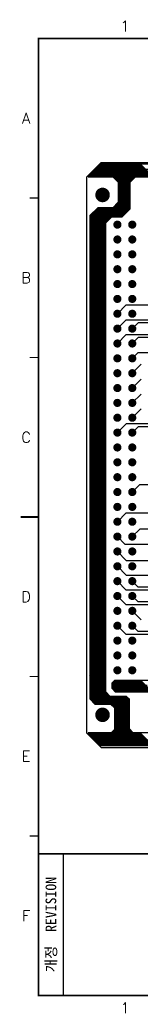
# Model space of a CAD drawing. Extents: x 295 to 953, y 10 to 290.
# Drawn here: x 486.7 to 520.9, y 9.8 to 290.2 of the extents above; entities that cross this region are included whole.
import ezdxf
from ezdxf.enums import TextEntityAlignment as Align

# ---------------------------------------------------------------- set-up
doc = ezdxf.new("R2010")
doc.units = 0
doc.header["$LTSCALE"] = 5
doc.header["$MEASUREMENT"] = 0
doc.linetypes.add('CENTER', pattern=[2, 1.25, -0.25, 0.25, -0.25])
doc.layers.get('0').update_dxf_attribs({"linetype": 'CONTINUOUS', "lineweight": 25})
doc.layers.add('2', color=2, linetype='CENTER', lineweight=13)
for name, color, linetype in [('ART02_PHO', 2, 'CONTINUOUS'), ('SHEET', 3, 'CONTINUOUS'), ('문자', 4, 'CONTINUOUS'), ('테두리', 3, 'CONTINUOUS')]:
    doc.layers.add(name, color=color, linetype=linetype)
doc.styles.add('MARK', font='ARLRDBD.TTF')
doc.styles.get("Standard").update_dxf_attribs({"font": 'simplex.shx'})
doc.styles.add('굴림체', font='')
doc.styles.get('굴림체').set_extended_font_data('GulimChe')

# ---------------------------------------------------------------- blocks, each defined once
blk = doc.blocks.new('B')
at = {"layer": '문자'}
blk.add_hatch(color=256, dxfattribs=at).paths.add_polyline_path([(13.79, 10), (15.31, 6), (16.84, 10)])
at = {"color": 4, "const_width": 0.6}
blk.add_lwpolyline([(48.46, 10.32, 1), (49.06, 10.32, 1)], format="xyb", close=True, dxfattribs=at)
at = {"layer": '문자'}
for p, q in [((10.73, 2), (7.68, 10)), ((7.68, 10), (10.09, 10)), ((11.94, 5.16), (10.09, 10)), ((10.73, 10), (13.15, 10)), ((13.79, 2), (10.73, 10)), ((14.99, 5.16), (13.15, 10)), ((13.79, 10), (16.84, 10)), ((15.31, 6), (13.79, 10)), ((16.84, 10), (15.31, 6)), ((11.94, 5.16), (10.73, 2)), ((14.99, 5.16), (13.79, 2))]:
    blk.add_line(p, q, dxfattribs=at)
at = {"layer": '문자', "style": 'MARK', "oblique": 15}
blk.add_text('WOOJIN', height=6.5, dxfattribs=at).set_placement((36.4, 6), align=Align.MIDDLE_CENTER)
blk = doc.blocks.new('C')
blk.add_line((15, 285), (15, 285))
at = {"layer": '2'}
for p, q in [((252.83, 53.35), (252.83, 44.65)), ((269.53, 49), (248.48, 49))]:
    blk.add_line(p, q, dxfattribs=at)
at = {"layer": 'SHEET'}
for p, q in [((393.14, 60.3), (392.07, 56.28)), ((22, 55), (22, 15)), ((227, 55), (227, 15)), ((247, 55), (247, 22)), ((271, 55), (271, 15)), ((271, 55), (271, 15)), ((333, 55), (333, 15)), ((247, 48), (227, 48)), ((405, 45), (333, 45)), ((333, 43), (247, 43)), ((287, 43), (287, 15)), ((311, 43), (311, 15)), ((333, 36), (247, 36)), ((311, 29), (247, 29)), ((405, 29), (333, 29)), ((396, 29), (396, 15)), ((311, 22), (227, 22))]:
    blk.add_line(p, q, dxfattribs=at)
at = {"layer": 'SHEET', "color": 4}
for p, q in [((258.53, 50.9), (268.03, 51.85)), ((258.53, 50.9), (258.53, 47.1)), ((268.03, 51.85), (268.03, 46.15)), ((258.53, 47.1), (268.03, 46.15))]:
    blk.add_line(p, q, dxfattribs=at)
at = {"layer": 'SHEET'}
for points in [[(333, 55), (380.19, 55), (380.19, 63.49), (333, 63.49)], [(380.19, 55), (405, 55), (405, 63.49), (380.19, 63.49)]]:
    blk.add_lwpolyline(points, close=True, dxfattribs=at)
at = {"layer": 'SHEET', "color": 4}
for radius in [2.85, 1.9]:
    blk.add_circle((252.83, 49), radius, dxfattribs=at)
at = {"layer": 'SHEET'}
blk.add_circle((265.7, 39.32), 3.32, dxfattribs=at)
at = {"layer": '테두리'}
blk.add_line((405, 285), (405, 15), dxfattribs=at)
for points, const_width in [([(210, 290), (210, 285)], 0.5), ([(63.75, 287.5), (63.75, 285)], 0.3), ([(112.5, 287.5), (112.5, 285)], 0.3), ([(161.25, 287.5), (161.25, 285)], 0.3), ([(258.75, 287.5), (258.75, 285)], 0.3), ([(307.5, 287.5), (307.5, 285)], 0.3), ([(356.25, 287.5), (356.25, 285)], 0.3), ([(15, 285), (15, 15), (405, 15), (405, 285), (15, 285)], 0.5), ([(12.5, 240), (15, 240)], 0.3), ([(407.5, 240), (405, 240)], 0.3), ([(12.5, 195), (15, 195)], 0.3), ([(407.5, 195), (405, 195)], 0.3), ([(10, 150), (15, 150)], 0.5), ([(410, 150), (405, 150)], 0.5), ([(12.5, 105), (15, 105)], 0.3), ([(407.5, 105), (405, 105)], 0.3), ([(12.5, 60), (15, 60)], 0.3), ([(407.5, 60), (405, 60)], 0.3), ([(15, 55), (405, 55)], 0.5), ([(63.75, 12.5), (63.75, 15)], 0.3), ([(112.5, 12.5), (112.5, 15)], 0.3), ([(161.25, 12.5), (161.25, 15)], 0.3), ([(210, 10), (210, 15)], 0.5), ([(258.75, 12.5), (258.75, 15)], 0.3), ([(307.5, 12.5), (307.5, 15)], 0.3), ([(356.25, 12.5), (356.25, 15)], 0.3)]:
    blk.add_lwpolyline(points, dxfattribs=dict(at, const_width=const_width))
blk.add_blockref('B', (271, 43))
at = {"layer": '문자'}
for s, p in [('1', (39.38, 288.5)), ('2', (88.12, 288.5)), ('3', (136.88, 288.5)), ('4', (185.62, 288.5)), ('5', (234.38, 288.5)), ('6', (283.12, 288.5)), ('7', (331.88, 288.5)), ('8', (380.62, 288.5)), ('A', (11.5, 262.5)), ('A', (408.5, 262.5)), ('B', (11.5, 217.5)), ('B', (408.5, 217.5)), ('C', (11.5, 172.5)), ('C', (408.5, 172.5)), ('D', (11.5, 127.5)), ('D', (408.5, 127.5)), ('E', (11.5, 82.5)), ('E', (408.5, 82.5)), ('F', (11.5, 37.5)), ('F', (408.5, 37.5)), ('1', (39.38, 11.5)), ('2', (88.12, 11.5)), ('3', (136.88, 11.5)), ('4', (185.62, 11.5)), ('5', (234.38, 11.5)), ('6', (283.12, 11.5)), ('7', (331.88, 11.5)), ('8', (380.62, 11.5))]:
    blk.add_text(s, height=3, dxfattribs=at).set_placement(p, align=Align.MIDDLE)
at = {"layer": '문자', "style": '굴림체'}
for s, height, p in [('SUB-TITLE', 2, (339.77, 61.98)), ('SHEET', 2, (384.24, 61.74)), ('설계 MEMO', 2.5, (237, 51.5)), ('작성일', 2, (279, 41)), ('승   인', 2, (322, 41)), ('DIM.IN mm', 2.85, (259, 39.5)), ('DATE', 2, (279, 38)), ('APPROVED', 2, (322, 38)), ('척도 SCALE', 2.5, (259, 32.5)), ('작  성', 2, (279, 34)), ('DRAWN', 2, (279, 31)), ('설  계', 2, (279, 27)), ('DESIGNED', 2, (279, 24)), ('검  토', 2, (279, 20)), ('CHECKED', 2, (279, 17))]:
    blk.add_text(s, height=height, dxfattribs=at).set_placement(p, align=Align.MIDDLE_CENTER)
blk.add_text('개정  REVISION', height=3, rotation=90, dxfattribs=at).set_placement((18.5, 35), align=Align.MIDDLE_CENTER)
for s, p in [('TITLE', (333.95, 42.05)), ('DWG.NO.', (333.95, 26.15))]:
    blk.add_text(s, height=2, dxfattribs=at).set_placement(p)
at = {"layer": '문자', "style": '굴림체', "width": 0.75}
blk.add_text('공차 적용기준 : WMS C 40201', height=2.85, dxfattribs=at).set_placement((249, 18.5), align=Align.MIDDLE_CENTER)

msp = doc.modelspace()

# ---------------------------------------------------------------- linework, layer by layer
msp.add_line((491.98, 15), (491.98, 15))
msp.add_line((491.98, 15), (491.98, 15))
for points, const_width in [([(511.07, 240.86, -1), (509.02, 240.86, -1)], 2.05), ([(514.81, 232.48, -1), (513.66, 232.48, -1)], 1.15), ([(519, 232.48, -1), (517.85, 232.48, -1)], 1.15), ([(514.81, 228.29, -1), (513.66, 228.29, -1)], 1.15), ([(519, 228.29, -1), (517.85, 228.29, -1)], 1.15), ([(514.81, 224.1, -1), (513.66, 224.1, -1)], 1.15), ([(519, 224.1, -1), (517.85, 224.1, -1)], 1.15), ([(514.81, 219.91, -1), (513.66, 219.91, -1)], 1.15), ([(519, 219.91, -1), (517.85, 219.91, -1)], 1.15), ([(514.81, 215.72, -1), (513.66, 215.72, -1)], 1.15), ([(519, 215.72, -1), (517.85, 215.72, -1)], 1.15), ([(514.81, 211.53, -1), (513.66, 211.53, -1)], 1.15), ([(519, 211.53, -1), (517.85, 211.53, -1)], 1.15), ([(514.81, 207.34, -1), (513.66, 207.34, -1)], 1.15), ([(519, 207.34, -1), (517.85, 207.34, -1)], 1.15), ([(514.81, 203.14, -1), (513.66, 203.14, -1)], 1.15), ([(519, 203.14, -1), (517.85, 203.14, -1)], 1.15), ([(514.81, 198.95, -1), (513.66, 198.95, -1)], 1.15), ([(519, 198.95, -1), (517.85, 198.95, -1)], 1.15), ([(514.81, 194.76, -1), (513.66, 194.76, -1)], 1.15), ([(519, 194.76, -1), (517.85, 194.76, -1)], 1.15), ([(514.81, 190.57, -1), (513.66, 190.57, -1)], 1.15), ([(519, 190.57, -1), (517.85, 190.57, -1)], 1.15), ([(514.81, 186.38, -1), (513.66, 186.38, -1)], 1.15), ([(519, 186.38, -1), (517.85, 186.38, -1)], 1.15), ([(514.81, 182.19, -1), (513.66, 182.19, -1)], 1.15), ([(519, 182.19, -1), (517.85, 182.19, -1)], 1.15), ([(514.81, 178, -1), (513.66, 178, -1)], 1.15), ([(519, 178, -1), (517.85, 178, -1)], 1.15), ([(514.81, 173.81, -1), (513.66, 173.81, -1)], 1.15), ([(519, 173.81, -1), (517.85, 173.81, -1)], 1.15), ([(514.81, 169.62, -1), (513.66, 169.62, -1)], 1.15), ([(519, 169.62, -1), (517.85, 169.62, -1)], 1.15), ([(514.81, 165.43, -1), (513.66, 165.43, -1)], 1.15), ([(519, 165.43, -1), (517.85, 165.43, -1)], 1.15), ([(514.81, 161.23, -1), (513.66, 161.23, -1)], 1.15), ([(519, 161.23, -1), (517.85, 161.23, -1)], 1.15), ([(514.81, 157.04, -1), (513.66, 157.04, -1)], 1.15), ([(519, 157.04, -1), (517.85, 157.04, -1)], 1.15), ([(514.81, 152.85, -1), (513.66, 152.85, -1)], 1.15), ([(519, 152.85, -1), (517.85, 152.85, -1)], 1.15), ([(514.81, 148.66, -1), (513.66, 148.66, -1)], 1.15), ([(519, 148.66, -1), (517.85, 148.66, -1)], 1.15), ([(514.81, 144.47, -1), (513.66, 144.47, -1)], 1.15), ([(519, 144.47, -1), (517.85, 144.47, -1)], 1.15), ([(514.81, 140.28, -1), (513.66, 140.28, -1)], 1.15), ([(519, 140.28, -1), (517.85, 140.28, -1)], 1.15), ([(514.81, 136.09, -1), (513.66, 136.09, -1)], 1.15), ([(519, 136.09, -1), (517.85, 136.09, -1)], 1.15), ([(514.81, 131.9, -1), (513.66, 131.9, -1)], 1.15), ([(519, 131.9, -1), (517.85, 131.9, -1)], 1.15), ([(514.81, 127.71, -1), (513.66, 127.71, -1)], 1.15), ([(519, 127.71, -1), (517.85, 127.71, -1)], 1.15), ([(514.81, 123.52, -1), (513.66, 123.52, -1)], 1.15), ([(519, 123.52, -1), (517.85, 123.52, -1)], 1.15), ([(514.81, 119.32, -1), (513.66, 119.32, -1)], 1.15), ([(519, 119.32, -1), (517.85, 119.32, -1)], 1.15), ([(514.81, 115.13, -1), (513.66, 115.13, -1)], 1.15), ([(519, 115.13, -1), (517.85, 115.13, -1)], 1.15), ([(514.81, 110.94, -1), (513.66, 110.94, -1)], 1.15), ([(519, 110.94, -1), (517.85, 110.94, -1)], 1.15), ([(514.81, 106.75, -1), (513.66, 106.75, -1)], 1.15), ([(519, 106.75, -1), (517.85, 106.75, -1)], 1.15), ([(514.81, 102.56, -1), (513.66, 102.56, -1)], 1.15), ([(519, 102.56, -1), (517.85, 102.56, -1)], 1.15), ([(511.07, 94.18, -1), (509.02, 94.18, -1)], 2.05)]:
    msp.add_lwpolyline(points, format="xyb", close=True, dxfattribs=dict(const_width=const_width))
at = {"layer": 'ART02_PHO', "color": 7}
for p, q in [((505.48, 245.89), (509.63, 250)), ((509.63, 250), (505.48, 245.89)), ((509.63, 250), (868.5, 250)), ((507.49, 245.98), (506.53, 246.93)), ((507.74, 245.98), (506.66, 247.06)), ((507.95, 245.98), (506.76, 247.16)), ((508.2, 245.98), (506.89, 247.29)), ((508.45, 245.98), (507.02, 247.41)), ((508.66, 245.98), (507.12, 247.52)), ((508.91, 245.98), (507.25, 247.64)), ((509.17, 245.98), (507.37, 247.77)), ((509.38, 245.98), (507.48, 247.87)), ((509.63, 245.98), (507.6, 248)), ((509.88, 245.98), (507.73, 248.12)), ((510.09, 245.98), (507.85, 248.24)), ((510.34, 245.98), (507.96, 248.35)), ((510.59, 245.98), (508.09, 248.48)), ((510.8, 245.98), (508.21, 248.6)), ((511.05, 245.98), (508.32, 248.71)), ((511.3, 245.98), (508.45, 248.83)), ((511.51, 245.98), (508.57, 248.95)), ((511.76, 245.98), (508.68, 249.06)), ((512.02, 245.98), (508.81, 249.19)), ((512.23, 245.98), (508.93, 249.31)), ((512.48, 245.98), (509.04, 249.42)), ((868, 249.54), (509.16, 249.54)), ((512.73, 245.98), (509.17, 249.54)), ((513.82, 245.1), (509.42, 249.54)), ((517.84, 241.32), (509.63, 249.54)), ((517.84, 241.58), (509.88, 249.54)), ((517.84, 241.83), (510.13, 249.54)), ((517.84, 242.04), (510.34, 249.54)), ((517.84, 242.29), (510.59, 249.54)), ((517.84, 242.54), (510.84, 249.54)), ((517.84, 242.75), (511.05, 249.54)), ((517.84, 243), (511.3, 249.54)), ((517.84, 243.25), (511.55, 249.54)), ((517.84, 243.46), (511.76, 249.54)), ((517.84, 243.71), (512.02, 249.54)), ((517.84, 243.96), (512.27, 249.54)), ((517.84, 244.17), (512.48, 249.54)), ((517.84, 244.43), (512.73, 249.54)), ((517.88, 244.59), (512.94, 249.54)), ((518.01, 244.72), (513.19, 249.54)), ((518.13, 244.8), (513.44, 249.54)), ((518.26, 244.93), (513.65, 249.54)), ((518.39, 245.05), (513.9, 249.54)), ((518.51, 245.18), (514.15, 249.54)), ((518.64, 245.26), (514.36, 249.54)), ((518.72, 245.39), (514.61, 249.54)), ((518.85, 245.52), (514.87, 249.54)), ((518.97, 245.64), (515.07, 249.54)), ((519.1, 245.77), (515.33, 249.54)), ((519.22, 245.85), (515.58, 249.54)), ((519.35, 245.98), (515.79, 249.54)), ((519.6, 245.98), (516.04, 249.54)), ((519.81, 245.98), (516.29, 249.54)), ((862.59, 248.03), (516.46, 248.03)), ((516.46, 248.03), (516.46, 238.18)), ((520.06, 245.98), (516.5, 249.54)), ((520.31, 245.98), (516.75, 249.54)), ((520.52, 245.98), (517, 249.54)), ((520.77, 245.98), (517.21, 249.54)), ((521.03, 245.98), (517.46, 249.54)), ((521.24, 245.98), (517.72, 249.54)), ((521.49, 245.98), (517.92, 249.54)), ((521.74, 245.98), (518.18, 249.54)), ((521.95, 245.98), (518.43, 249.54)), ((522.2, 245.98), (518.64, 249.54)), ((522.41, 245.98), (518.89, 249.54)), ((522.66, 245.98), (519.14, 249.54)), ((522.91, 245.98), (519.35, 249.54)), ((523.12, 245.98), (519.6, 249.54)), ((523.37, 245.98), (519.85, 249.54)), ((523.62, 245.98), (520.06, 249.54)), ((523.83, 245.98), (520.31, 249.54)), ((524.09, 245.98), (520.57, 249.54)), ((524.34, 245.98), (520.77, 249.54)), ((505.48, 245.89), (505.48, 89.15)), ((505.48, 245.89), (505.48, 89.15)), ((505.98, 246.39), (505.98, 245.98)), ((506.32, 245.98), (505.98, 246.31)), ((506.06, 245.98), (505.98, 246.06)), ((505.98, 245.98), (512.9, 245.98)), ((506.53, 245.98), (506.05, 246.46)), ((506.78, 245.98), (506.17, 246.58)), ((507.03, 245.98), (506.3, 246.71)), ((507.24, 245.98), (506.4, 246.81)), ((512.9, 245.98), (514.45, 244.51)), ((517.84, 241.11), (514.45, 244.51)), ((514.45, 244.51), (514.45, 238.81)), ((517.84, 240.86), (514.45, 244.26)), ((517.84, 244.51), (519.35, 245.98)), ((517.84, 236.97), (517.84, 244.51)), ((519.35, 245.98), (856.1, 245.98)), ((517.84, 240.61), (514.45, 244.01)), ((517.84, 240.4), (514.45, 243.8)), ((517.84, 240.15), (514.45, 243.55)), ((517.84, 239.9), (514.45, 243.29)), ((517.84, 239.69), (514.45, 243.08)), ((517.84, 239.44), (514.45, 242.83)), ((517.84, 239.19), (514.45, 242.58)), ((517.84, 238.98), (514.45, 242.37)), ((517.84, 238.73), (514.45, 242.12)), ((517.84, 238.47), (514.45, 241.87)), ((517.84, 238.26), (514.45, 241.66)), ((517.84, 238.01), (514.45, 241.41)), ((514.45, 238.81), (512.9, 237.26)), ((516.67, 235.83), (514.07, 238.43)), ((516.79, 235.96), (514.19, 238.56)), ((516.92, 236.09), (514.32, 238.68)), ((517.84, 237.76), (514.45, 241.16)), ((517.84, 237.55), (514.45, 240.95)), ((517.84, 237.3), (514.45, 240.7)), ((517.84, 237.05), (514.45, 240.44)), ((517.76, 236.92), (514.45, 240.23)), ((517.63, 236.8), (514.45, 239.98)), ((517.51, 236.67), (514.45, 239.77)), ((517.38, 236.55), (514.45, 239.52)), ((517.3, 236.42), (514.45, 239.27)), ((517.17, 236.3), (514.45, 239.06)), ((517.04, 236.21), (514.45, 238.81)), ((508.7, 237.26), (506.48, 235.04)), ((510.93, 231.89), (507.11, 235.67)), ((510.93, 232.15), (507.24, 235.79)), ((510.93, 232.36), (507.36, 235.92)), ((510.93, 232.61), (507.49, 236.04)), ((510.93, 232.86), (507.61, 236.17)), ((510.97, 233.03), (507.7, 236.25)), ((511.05, 233.15), (507.82, 236.38)), ((511.18, 233.28), (507.95, 236.5)), ((511.3, 233.4), (508.08, 236.63)), ((511.43, 233.53), (508.2, 236.76)), ((511.55, 233.61), (508.33, 236.88)), ((511.68, 233.74), (508.41, 236.97)), ((511.76, 233.86), (508.54, 237.09)), ((511.89, 233.99), (508.66, 237.22)), ((512.9, 237.26), (508.7, 237.26)), ((512.02, 234.12), (508.83, 237.26)), ((514.15, 235.88), (508.91, 235.88)), ((508.91, 235.88), (508.91, 98.2)), ((512.14, 234.24), (509.08, 237.26)), ((512.27, 234.33), (509.33, 237.26)), ((512.35, 234.45), (509.54, 237.26)), ((512.48, 234.58), (509.79, 237.26)), ((512.6, 234.7), (510.05, 237.26)), ((512.81, 234.7), (510.26, 237.26)), ((513.06, 234.7), (510.51, 237.26)), ((513.31, 234.7), (510.76, 237.26)), ((513.52, 234.7), (510.97, 237.26)), ((513.78, 234.7), (511.22, 237.26)), ((514.03, 234.7), (511.47, 237.26)), ((514.24, 234.7), (511.68, 237.26)), ((514.49, 234.7), (511.93, 237.26)), ((514.74, 234.7), (512.18, 237.26)), ((514.95, 234.7), (512.39, 237.26)), ((515.2, 234.7), (512.64, 237.26)), ((515.41, 234.7), (512.85, 237.26)), ((515.62, 234.79), (513.02, 237.38)), ((515.75, 234.87), (513.15, 237.51)), ((515.87, 235), (513.23, 237.59)), ((515.96, 235.12), (513.36, 237.72)), ((516.08, 235.25), (513.48, 237.85)), ((516.21, 235.37), (513.61, 237.97)), ((516.33, 235.5), (513.73, 238.1)), ((516.46, 235.58), (513.86, 238.22)), ((516.58, 235.71), (513.94, 238.31)), ((516.46, 238.18), (514.15, 235.88)), ((515.58, 234.7), (517.84, 236.97)), ((506.48, 235.04), (506.48, 104.99)), ((510.93, 230.47), (506.48, 234.91)), ((510.93, 230.22), (506.48, 234.66)), ((510.93, 230.01), (506.48, 234.45)), ((510.93, 229.76), (506.48, 234.2)), ((510.93, 229.51), (506.48, 233.95)), ((510.93, 229.3), (506.48, 233.74)), ((510.93, 229.04), (506.48, 233.49)), ((510.93, 228.79), (506.48, 233.24)), ((510.93, 228.58), (506.48, 233.03)), ((510.93, 230.72), (506.53, 235.08)), ((510.93, 230.93), (506.65, 235.21)), ((510.93, 231.18), (506.78, 235.33)), ((510.93, 231.43), (506.9, 235.46)), ((510.93, 231.64), (506.99, 235.54)), ((510.93, 232.98), (512.64, 234.7)), ((510.93, 104.99), (510.93, 232.98)), ((512.64, 234.7), (515.58, 234.7)), ((510.93, 228.33), (506.48, 232.77)), ((510.93, 228.08), (506.48, 232.52)), ((510.93, 227.87), (506.48, 232.31)), ((510.93, 227.62), (506.48, 232.06)), ((510.93, 227.41), (506.48, 231.85)), ((510.93, 227.16), (506.48, 231.6)), ((510.93, 226.91), (506.48, 231.35)), ((510.93, 226.7), (506.48, 231.14)), ((510.93, 226.45), (506.48, 230.89)), ((510.93, 226.19), (506.48, 230.64)), ((510.93, 225.99), (506.48, 230.43)), ((510.93, 225.73), (506.48, 230.18)), ((510.93, 225.48), (506.48, 229.92)), ((510.93, 225.27), (506.48, 229.72)), ((510.93, 225.02), (506.48, 229.46)), ((510.93, 224.77), (506.48, 229.21)), ((510.93, 224.56), (506.48, 229)), ((510.93, 224.31), (506.48, 228.75)), ((510.93, 224.06), (506.48, 228.5)), ((510.93, 223.85), (506.48, 228.29)), ((510.93, 223.6), (506.48, 228.04)), ((510.93, 223.34), (506.48, 227.79)), ((510.93, 223.14), (506.48, 227.58)), ((510.93, 222.88), (506.48, 227.33)), ((510.93, 222.63), (506.48, 227.07)), ((510.93, 222.42), (506.48, 226.87)), ((510.93, 222.17), (506.48, 226.61)), ((510.93, 221.92), (506.48, 226.36)), ((510.93, 221.71), (506.48, 226.15)), ((510.93, 221.46), (506.48, 225.9)), ((510.93, 221.21), (506.48, 225.65)), ((510.93, 221), (506.48, 225.44)), ((510.93, 220.75), (506.48, 225.19)), ((510.93, 220.5), (506.48, 224.94)), ((510.93, 220.29), (506.48, 224.73)), ((510.93, 220.03), (506.48, 224.48)), ((510.93, 219.78), (506.48, 224.23)), ((510.93, 219.57), (506.48, 224.02)), ((510.93, 219.32), (506.48, 223.76)), ((510.93, 219.11), (506.48, 223.55)), ((510.93, 218.86), (506.48, 223.3)), ((510.93, 218.61), (506.48, 223.05)), ((510.93, 218.4), (506.48, 222.84)), ((510.93, 218.15), (506.48, 222.59)), ((510.93, 217.9), (506.48, 222.34)), ((510.93, 217.69), (506.48, 222.13)), ((510.93, 217.44), (506.48, 221.88)), ((510.93, 217.18), (506.48, 221.63)), ((510.93, 216.97), (506.48, 221.42)), ((510.93, 216.72), (506.48, 221.17)), ((510.93, 216.47), (506.48, 220.91)), ((510.93, 216.26), (506.48, 220.7)), ((510.93, 216.01), (506.48, 220.45)), ((510.93, 215.76), (506.48, 220.2)), ((510.93, 215.55), (506.48, 219.99)), ((510.93, 215.3), (506.48, 219.74)), ((510.93, 215.05), (506.48, 219.49)), ((510.93, 214.84), (506.48, 219.28)), ((510.93, 214.59), (506.48, 219.03)), ((510.93, 214.33), (506.48, 218.78)), ((510.93, 214.12), (506.48, 218.57)), ((510.93, 213.87), (506.48, 218.32)), ((510.93, 213.62), (506.48, 218.06)), ((510.93, 213.41), (506.48, 217.85)), ((510.93, 213.16), (506.48, 217.6)), ((510.93, 212.91), (506.48, 217.35)), ((510.93, 212.7), (506.48, 217.14)), ((510.93, 212.45), (506.48, 216.89)), ((510.93, 212.2), (506.48, 216.64)), ((510.93, 211.99), (506.48, 216.43)), ((510.93, 211.74), (506.48, 216.18)), ((510.93, 211.53), (506.48, 215.97)), ((510.93, 211.27), (506.48, 215.72)), ((510.93, 211.02), (506.48, 215.47)), ((510.93, 210.81), (506.48, 215.26)), ((510.93, 210.56), (506.48, 215)), ((510.93, 210.31), (506.48, 214.75)), ((510.93, 210.1), (506.48, 214.54)), ((510.93, 209.85), (506.48, 214.29)), ((510.93, 209.6), (506.48, 214.04)), ((510.93, 209.39), (506.48, 213.83)), ((510.93, 209.14), (506.48, 213.58)), ((510.93, 208.89), (506.48, 213.33)), ((510.93, 208.68), (506.48, 213.12)), ((510.93, 208.42), (506.48, 212.87)), ((510.93, 208.17), (506.48, 212.62)), ((510.93, 207.96), (506.48, 212.41)), ((510.93, 207.71), (506.48, 212.15)), ((510.93, 207.46), (506.48, 211.9)), ((510.93, 207.25), (506.48, 211.69)), ((510.93, 207), (506.48, 211.44)), ((510.93, 206.75), (506.48, 211.19)), ((510.93, 206.54), (506.48, 210.98)), ((510.93, 206.29), (506.48, 210.73)), ((510.93, 206.04), (506.48, 210.48)), ((510.93, 205.83), (506.48, 210.27)), ((510.93, 205.58), (506.48, 210.02)), ((510.93, 205.32), (506.48, 209.77)), ((510.93, 205.11), (506.48, 209.56)), ((510.93, 204.86), (506.48, 209.31)), ((510.93, 204.61), (506.48, 209.05)), ((510.93, 204.4), (506.48, 208.84)), ((510.93, 204.15), (506.48, 208.59)), ((510.93, 203.9), (506.48, 208.34)), ((510.93, 203.69), (506.48, 208.13)), ((510.93, 203.44), (506.48, 207.88)), ((510.93, 203.23), (506.48, 207.67)), ((514.24, 207.34), (516.75, 209.85)), ((516.75, 209.85), (530.08, 209.85)), ((510.93, 202.98), (506.48, 207.42)), ((510.93, 202.73), (506.48, 207.17)), ((510.93, 202.52), (506.48, 206.96)), ((510.93, 202.26), (506.48, 206.71)), ((510.93, 202.01), (506.48, 206.46)), ((510.93, 201.8), (506.48, 206.25)), ((510.93, 201.55), (506.48, 205.99)), ((510.93, 201.3), (506.48, 205.74)), ((510.93, 201.09), (506.48, 205.53)), ((510.93, 200.84), (506.48, 205.28)), ((510.93, 200.59), (506.48, 205.03)), ((510.93, 200.38), (506.48, 204.82)), ((514.24, 203.14), (516.75, 205.66)), ((516.75, 205.66), (531.71, 205.66)), ((520.1, 204.82), (518.43, 203.14)), ((532.13, 204.82), (520.1, 204.82)), ((510.93, 200.13), (506.48, 204.57)), ((510.93, 199.88), (506.48, 204.32)), ((510.93, 199.67), (506.48, 204.11)), ((510.93, 199.41), (506.48, 203.86)), ((510.93, 199.16), (506.48, 203.61)), ((510.93, 198.95), (506.48, 203.4)), ((510.93, 198.7), (506.48, 203.14)), ((510.93, 198.45), (506.48, 202.89)), ((510.93, 198.24), (506.48, 202.68)), ((510.93, 197.99), (506.48, 202.43)), ((510.93, 197.74), (506.48, 202.18)), ((510.93, 197.53), (506.48, 201.97)), ((510.93, 197.28), (506.48, 201.72)), ((510.93, 197.03), (506.48, 201.47)), ((510.93, 196.82), (506.48, 201.26)), ((510.93, 196.56), (506.48, 201.01)), ((510.93, 196.31), (506.48, 200.76)), ((510.93, 196.1), (506.48, 200.55)), ((510.93, 195.85), (506.48, 200.29)), ((510.93, 195.6), (506.48, 200.04)), ((510.93, 195.39), (506.48, 199.83)), ((510.93, 195.14), (506.48, 199.58)), ((510.93, 194.93), (506.48, 199.37)), ((514.24, 198.95), (516.75, 201.47)), ((516.75, 201.47), (528.4, 201.47)), ((520.1, 200.63), (518.43, 198.95)), ((528.82, 200.63), (520.1, 200.63)), ((510.93, 194.68), (506.48, 199.12)), ((510.93, 194.43), (506.48, 198.87)), ((510.93, 194.22), (506.48, 198.66)), ((510.93, 193.97), (506.48, 198.41)), ((510.93, 193.71), (506.48, 198.16)), ((510.93, 193.5), (506.48, 197.95)), ((510.93, 193.25), (506.48, 197.7)), ((510.93, 193), (506.48, 197.44)), ((510.93, 192.79), (506.48, 197.23)), ((510.93, 192.54), (506.48, 196.98)), ((510.93, 192.29), (506.48, 196.73)), ((510.93, 192.08), (506.48, 196.52)), ((518.43, 194.76), (520.1, 196.44)), ((520.1, 196.44), (529.45, 196.44)), ((510.93, 191.83), (506.48, 196.27)), ((510.93, 191.58), (506.48, 196.02)), ((510.93, 191.37), (506.48, 195.81)), ((510.93, 191.12), (506.48, 195.56)), ((510.93, 190.86), (506.48, 195.31)), ((510.93, 190.66), (506.48, 195.1)), ((510.93, 190.4), (506.48, 194.85)), ((510.93, 190.15), (506.48, 194.59)), ((510.93, 189.94), (506.48, 194.39)), ((510.93, 189.69), (506.48, 194.13)), ((510.93, 189.44), (506.48, 193.88)), ((510.93, 189.23), (506.48, 193.67)), ((510.93, 188.98), (506.48, 193.42)), ((510.93, 188.73), (506.48, 193.17)), ((510.93, 188.52), (506.48, 192.96)), ((510.93, 188.27), (506.48, 192.71)), ((510.93, 188.01), (506.48, 192.46)), ((510.93, 187.81), (506.48, 192.25)), ((510.93, 187.55), (506.48, 192)), ((510.93, 187.34), (506.48, 191.79)), ((510.93, 187.09), (506.48, 191.54)), ((510.93, 186.84), (506.48, 191.28)), ((510.93, 186.63), (506.48, 191.07)), ((510.93, 186.38), (506.48, 190.82)), ((518.43, 190.57), (520.94, 193.09)), ((510.93, 186.13), (506.48, 190.57)), ((510.93, 185.92), (506.48, 190.36)), ((510.93, 185.67), (506.48, 190.11)), ((510.93, 185.42), (506.48, 189.86)), ((510.93, 185.21), (506.48, 189.65)), ((510.93, 184.96), (506.48, 189.4)), ((510.93, 184.7), (506.48, 189.15)), ((510.93, 184.49), (506.48, 188.94)), ((510.93, 184.24), (506.48, 188.69)), ((510.93, 183.99), (506.48, 188.43)), ((510.93, 183.78), (506.48, 188.22)), ((510.93, 183.53), (506.48, 187.97)), ((520.94, 188.89), (518.43, 186.38)), ((510.93, 183.28), (506.48, 187.72)), ((510.93, 183.07), (506.48, 187.51)), ((510.93, 182.82), (506.48, 187.26)), ((510.93, 182.57), (506.48, 187.01)), ((510.93, 182.36), (506.48, 186.8)), ((510.93, 182.11), (506.48, 186.55)), ((510.93, 181.85), (506.48, 186.3)), ((510.93, 181.64), (506.48, 186.09)), ((510.93, 181.39), (506.48, 185.84)), ((510.93, 181.14), (506.48, 185.58)), ((510.93, 180.93), (506.48, 185.37)), ((510.93, 180.68), (506.48, 185.12)), ((510.93, 180.43), (506.48, 184.87)), ((510.93, 180.22), (506.48, 184.66)), ((510.93, 179.97), (506.48, 184.41)), ((510.93, 179.72), (506.48, 184.16)), ((510.93, 179.51), (506.48, 183.95)), ((510.93, 179.26), (506.48, 183.7)), ((510.93, 179.05), (506.48, 183.49)), ((510.93, 178.79), (506.48, 183.24)), ((510.93, 178.54), (506.48, 182.99)), ((510.93, 178.33), (506.48, 182.78)), ((510.93, 178.08), (506.48, 182.52)), ((518.43, 182.19), (520.94, 184.7)), ((510.93, 177.83), (506.48, 182.27)), ((510.93, 177.62), (506.48, 182.06)), ((510.93, 177.37), (506.48, 181.81)), ((510.93, 177.12), (506.48, 181.56)), ((510.93, 176.91), (506.48, 181.35)), ((510.93, 176.66), (506.48, 181.1)), ((510.93, 176.41), (506.48, 180.85)), ((510.93, 176.2), (506.48, 180.64)), ((510.93, 175.94), (506.48, 180.39)), ((510.93, 175.69), (506.48, 180.14)), ((510.93, 175.48), (506.48, 179.93)), ((510.93, 175.23), (506.48, 179.67)), ((520.94, 180.51), (518.43, 178)), ((510.93, 174.98), (506.48, 179.42)), ((510.93, 174.77), (506.48, 179.21)), ((510.93, 174.52), (506.48, 178.96)), ((510.93, 174.27), (506.48, 178.71)), ((510.93, 174.06), (506.48, 178.5)), ((510.93, 173.81), (506.48, 178.25)), ((510.93, 173.56), (506.48, 178)), ((510.93, 173.35), (506.48, 177.79)), ((510.93, 173.09), (506.48, 177.54)), ((510.93, 172.84), (506.48, 177.29)), ((510.93, 172.63), (506.48, 177.08)), ((510.93, 172.38), (506.48, 176.82)), ((510.93, 172.13), (506.48, 176.57)), ((510.93, 171.92), (506.48, 176.36)), ((510.93, 171.67), (506.48, 176.11)), ((510.93, 171.42), (506.48, 175.86)), ((510.93, 171.21), (506.48, 175.65)), ((510.93, 170.96), (506.48, 175.4)), ((510.93, 170.75), (506.48, 175.19)), ((510.93, 170.5), (506.48, 174.94)), ((510.93, 170.24), (506.48, 174.69)), ((510.93, 170.04), (506.48, 174.48)), ((510.93, 169.78), (506.48, 174.23)), ((510.93, 169.53), (506.48, 173.97)), ((516.75, 176.32), (514.24, 173.81)), ((533.39, 176.32), (516.75, 176.32)), ((520.1, 175.48), (518.43, 173.81)), ((534.02, 175.48), (520.1, 175.48)), ((510.93, 169.32), (506.48, 173.77)), ((510.93, 169.07), (506.48, 173.51)), ((510.93, 168.82), (506.48, 173.26)), ((510.93, 168.61), (506.48, 173.05)), ((510.93, 168.36), (506.48, 172.8)), ((510.93, 168.11), (506.48, 172.55)), ((510.93, 167.9), (506.48, 172.34)), ((510.93, 167.65), (506.48, 172.09)), ((510.93, 167.4), (506.48, 171.84)), ((510.93, 167.19), (506.48, 171.63)), ((510.93, 166.93), (506.48, 171.38)), ((510.93, 166.68), (506.48, 171.13)), ((510.93, 166.47), (506.48, 170.92)), ((510.93, 166.22), (506.48, 170.66)), ((510.93, 165.97), (506.48, 170.41)), ((510.93, 165.76), (506.48, 170.2)), ((510.93, 165.51), (506.48, 169.95)), ((510.93, 165.26), (506.48, 169.7)), ((510.93, 165.05), (506.48, 169.49)), ((510.93, 164.8), (506.48, 169.24)), ((510.93, 164.55), (506.48, 168.99)), ((510.93, 164.34), (506.48, 168.78)), ((510.93, 164.08), (506.48, 168.53)), ((510.93, 163.83), (506.48, 168.28)), ((510.93, 163.62), (506.48, 168.07)), ((510.93, 163.37), (506.48, 167.81)), ((510.93, 163.16), (506.48, 167.6)), ((510.93, 162.91), (506.48, 167.35)), ((510.93, 162.66), (506.48, 167.1)), ((510.93, 162.45), (506.48, 166.89)), ((510.93, 162.2), (506.48, 166.64)), ((510.93, 161.95), (506.48, 166.39)), ((510.93, 161.74), (506.48, 166.18)), ((510.93, 161.49), (506.48, 165.93)), ((510.93, 161.23), (506.48, 165.68)), ((510.93, 161.02), (506.48, 165.47)), ((510.93, 160.77), (506.48, 165.22)), ((510.93, 160.52), (506.48, 164.96)), ((510.93, 160.31), (506.48, 164.75)), ((510.93, 160.06), (506.48, 164.5)), ((510.93, 159.81), (506.48, 164.25)), ((510.93, 159.6), (506.48, 164.04)), ((510.93, 159.35), (506.48, 163.79)), ((510.93, 159.1), (506.48, 163.54)), ((510.93, 158.89), (506.48, 163.33)), ((510.93, 158.64), (506.48, 163.08)), ((510.93, 158.38), (506.48, 162.83)), ((510.93, 158.17), (506.48, 162.62)), ((510.93, 157.92), (506.48, 162.37)), ((510.93, 157.67), (506.48, 162.11)), ((510.93, 157.46), (506.48, 161.9)), ((510.93, 157.21), (506.48, 161.65)), ((510.93, 156.96), (506.48, 161.4)), ((510.93, 156.75), (506.48, 161.19)), ((510.93, 156.5), (506.48, 160.94)), ((510.93, 156.25), (506.48, 160.69)), ((510.93, 156.04), (506.48, 160.48)), ((510.93, 155.79), (506.48, 160.23)), ((510.93, 155.53), (506.48, 159.98)), ((510.93, 155.32), (506.48, 159.77)), ((510.93, 155.07), (506.48, 159.52)), ((510.93, 154.86), (506.48, 159.31)), ((510.93, 154.61), (506.48, 159.05)), ((510.93, 154.36), (506.48, 158.8)), ((510.93, 154.15), (506.48, 158.59)), ((510.93, 153.9), (506.48, 158.34)), ((510.93, 153.65), (506.48, 158.09)), ((510.93, 153.44), (506.48, 157.88)), ((510.93, 153.19), (506.48, 157.63)), ((510.93, 152.94), (506.48, 157.38)), ((510.93, 152.73), (506.48, 157.17)), ((518.43, 157.04), (520.52, 159.14)), ((520.52, 159.14), (528.19, 159.14)), ((510.93, 152.48), (506.48, 156.92)), ((510.93, 152.22), (506.48, 156.67)), ((510.93, 152.01), (506.48, 156.46)), ((510.93, 151.76), (506.48, 156.21)), ((510.93, 151.51), (506.48, 155.95)), ((510.93, 151.3), (506.48, 155.74)), ((510.93, 151.05), (506.48, 155.49)), ((510.93, 150.8), (506.48, 155.24)), ((510.93, 150.59), (506.48, 155.03)), ((510.93, 150.34), (506.48, 154.78)), ((510.93, 150.09), (506.48, 154.53)), ((510.93, 149.88), (506.48, 154.32)), ((510.93, 149.63), (506.48, 154.07)), ((510.93, 149.37), (506.48, 153.82)), ((510.93, 149.16), (506.48, 153.61)), ((510.93, 148.91), (506.48, 153.36)), ((510.93, 148.66), (506.48, 153.1)), ((510.93, 148.45), (506.48, 152.89)), ((510.93, 148.2), (506.48, 152.64)), ((510.93, 147.95), (506.48, 152.39)), ((510.93, 147.74), (506.48, 152.18)), ((510.93, 147.49), (506.48, 151.93)), ((510.93, 147.24), (506.48, 151.68)), ((510.93, 147.03), (506.48, 151.47)), ((510.93, 146.78), (506.48, 151.22)), ((510.93, 146.57), (506.48, 151.01)), ((510.93, 146.31), (506.48, 150.76)), ((510.93, 146.06), (506.48, 150.51)), ((510.93, 145.85), (506.48, 150.3)), ((510.93, 145.6), (506.48, 150.04)), ((510.93, 145.35), (506.48, 149.79)), ((510.93, 145.14), (506.48, 149.58)), ((510.93, 144.89), (506.48, 149.33)), ((510.93, 144.64), (506.48, 149.08)), ((510.93, 144.43), (506.48, 148.87)), ((514.24, 148.66), (516.75, 151.18)), ((516.75, 151.18), (530.5, 151.18)), ((510.93, 144.18), (506.48, 148.62)), ((510.93, 143.93), (506.48, 148.37)), ((510.93, 143.72), (506.48, 148.16)), ((510.93, 143.46), (506.48, 147.91)), ((510.93, 143.21), (506.48, 147.66)), ((510.93, 143), (506.48, 147.45)), ((510.93, 142.75), (506.48, 147.19)), ((510.93, 142.5), (506.48, 146.94)), ((510.93, 142.29), (506.48, 146.73)), ((510.93, 142.04), (506.48, 146.48)), ((510.93, 141.79), (506.48, 146.23)), ((510.93, 141.58), (506.48, 146.02)), ((520.52, 146.57), (518.43, 144.47)), ((531.76, 146.57), (520.52, 146.57)), ((510.93, 141.33), (506.48, 145.77)), ((510.93, 141.08), (506.48, 145.52)), ((510.93, 140.87), (506.48, 145.31)), ((510.93, 140.61), (506.48, 145.06)), ((510.93, 140.36), (506.48, 144.81)), ((510.93, 140.15), (506.48, 144.6)), ((510.93, 139.9), (506.48, 144.34)), ((510.93, 139.65), (506.48, 144.09)), ((510.93, 139.44), (506.48, 143.88)), ((510.93, 139.19), (506.48, 143.63)), ((510.93, 138.98), (506.48, 143.42)), ((510.93, 138.73), (506.48, 143.17)), ((514.24, 144.47), (516.33, 142.37)), ((510.93, 138.48), (506.48, 142.92)), ((510.93, 138.27), (506.48, 142.71)), ((510.93, 138.02), (506.48, 142.46)), ((510.93, 137.76), (506.48, 142.21)), ((510.93, 137.56), (506.48, 142)), ((510.93, 137.3), (506.48, 141.75)), ((510.93, 137.05), (506.48, 141.49)), ((510.93, 136.84), (506.48, 141.29)), ((510.93, 136.59), (506.48, 141.03)), ((510.93, 136.34), (506.48, 140.78)), ((510.93, 136.13), (506.48, 140.57)), ((510.93, 135.88), (506.48, 140.32)), ((514.24, 140.28), (516.75, 137.76)), ((516.33, 142.37), (531.76, 142.37)), ((510.93, 135.63), (506.48, 140.07)), ((510.93, 135.42), (506.48, 139.86)), ((510.93, 135.17), (506.48, 139.61)), ((510.93, 134.91), (506.48, 139.36)), ((510.93, 134.71), (506.48, 139.15)), ((510.93, 134.45), (506.48, 138.9)), ((510.93, 134.2), (506.48, 138.64)), ((510.93, 133.99), (506.48, 138.44)), ((510.93, 133.74), (506.48, 138.18)), ((510.93, 133.49), (506.48, 137.93)), ((510.93, 133.28), (506.48, 137.72)), ((510.93, 133.03), (506.48, 137.47)), ((516.75, 137.76), (529.45, 137.76)), ((510.93, 132.78), (506.48, 137.22)), ((510.93, 132.57), (506.48, 137.01)), ((510.93, 132.32), (506.48, 136.76)), ((510.93, 132.06), (506.48, 136.51)), ((510.93, 131.86), (506.48, 136.3)), ((510.93, 131.6), (506.48, 136.05)), ((510.93, 131.35), (506.48, 135.79)), ((510.93, 131.14), (506.48, 135.59)), ((510.93, 130.89), (506.48, 135.33)), ((510.93, 130.68), (506.48, 135.12)), ((510.93, 130.43), (506.48, 134.87)), ((514.24, 136.09), (516.75, 133.57)), ((510.93, 130.18), (506.48, 134.62)), ((510.93, 129.97), (506.48, 134.41)), ((510.93, 129.72), (506.48, 134.16)), ((510.93, 129.47), (506.48, 133.91)), ((510.93, 129.26), (506.48, 133.7)), ((510.93, 129.01), (506.48, 133.45)), ((510.93, 128.75), (506.48, 133.2)), ((510.93, 128.54), (506.48, 132.99)), ((510.93, 128.29), (506.48, 132.74)), ((510.93, 128.04), (506.48, 132.48)), ((510.93, 127.83), (506.48, 132.27)), ((510.93, 127.58), (506.48, 132.02)), ((516.75, 129.38), (514.24, 131.9)), ((516.75, 133.57), (532.17, 133.57)), ((520.1, 130.22), (518.43, 131.9)), ((510.93, 127.33), (506.48, 131.77)), ((510.93, 127.12), (506.48, 131.56)), ((510.93, 126.87), (506.48, 131.31)), ((510.93, 126.62), (506.48, 131.06)), ((510.93, 126.41), (506.48, 130.85)), ((510.93, 126.16), (506.48, 130.6)), ((510.93, 125.9), (506.48, 130.35)), ((510.93, 125.69), (506.48, 130.14)), ((510.93, 125.44), (506.48, 129.89)), ((510.93, 125.19), (506.48, 129.63)), ((510.93, 124.98), (506.48, 129.42)), ((510.93, 124.73), (506.48, 129.17)), ((529.03, 129.38), (516.75, 129.38)), ((529.45, 130.22), (520.1, 130.22)), ((510.93, 124.48), (506.48, 128.92)), ((510.93, 124.27), (506.48, 128.71)), ((510.93, 124.02), (506.48, 128.46)), ((510.93, 123.77), (506.48, 128.21)), ((510.93, 123.56), (506.48, 128)), ((510.93, 123.31), (506.48, 127.75)), ((510.93, 123.05), (506.48, 127.5)), ((510.93, 122.84), (506.48, 127.29)), ((510.93, 122.59), (506.48, 127.04)), ((510.93, 122.38), (506.48, 126.83)), ((510.93, 122.13), (506.48, 126.57)), ((510.93, 121.88), (506.48, 126.32)), ((516.75, 125.19), (514.24, 127.71)), ((520.1, 126.03), (518.43, 127.71)), ((510.93, 121.67), (506.48, 126.11)), ((510.93, 121.42), (506.48, 125.86)), ((510.93, 121.17), (506.48, 125.61)), ((510.93, 120.96), (506.48, 125.4)), ((510.93, 120.71), (506.48, 125.15)), ((510.93, 120.46), (506.48, 124.9)), ((510.93, 120.25), (506.48, 124.69)), ((510.93, 119.99), (506.48, 124.44)), ((510.93, 119.74), (506.48, 124.19)), ((510.93, 119.53), (506.48, 123.98)), ((510.93, 119.28), (506.48, 123.72)), ((510.93, 119.03), (506.48, 123.47)), ((532.59, 125.19), (516.75, 125.19)), ((518.43, 123.52), (520.94, 121)), ((533.22, 126.03), (520.1, 126.03)), ((510.93, 118.82), (506.48, 123.26)), ((510.93, 118.57), (506.48, 123.01)), ((510.93, 118.32), (506.48, 122.76)), ((510.93, 118.11), (506.48, 122.55)), ((510.93, 117.86), (506.48, 122.3)), ((510.93, 117.61), (506.48, 122.05)), ((510.93, 117.4), (506.48, 121.84)), ((510.93, 117.14), (506.48, 121.59)), ((510.93, 116.89), (506.48, 121.34)), ((510.93, 116.68), (506.48, 121.13)), ((510.93, 116.43), (506.48, 120.87)), ((510.93, 116.18), (506.48, 120.62)), ((510.93, 115.97), (506.48, 120.41)), ((510.93, 115.72), (506.48, 120.16)), ((510.93, 115.47), (506.48, 119.91)), ((510.93, 115.26), (506.48, 119.7)), ((510.93, 115.01), (506.48, 119.45)), ((510.93, 114.8), (506.48, 119.24)), ((510.93, 114.55), (506.48, 118.99)), ((510.93, 114.3), (506.48, 118.74)), ((510.93, 114.09), (506.48, 118.53)), ((510.93, 113.83), (506.48, 118.28)), ((510.93, 113.58), (506.48, 118.03)), ((510.93, 113.37), (506.48, 117.82)), ((516.75, 116.81), (514.24, 119.32)), ((520.1, 117.65), (518.43, 119.32)), ((510.93, 113.12), (506.48, 117.56)), ((510.93, 112.87), (506.48, 117.31)), ((510.93, 112.66), (506.48, 117.1)), ((510.93, 112.41), (506.48, 116.85)), ((510.93, 112.16), (506.48, 116.6)), ((510.93, 111.95), (506.48, 116.39)), ((510.93, 111.7), (506.48, 116.14)), ((510.93, 111.45), (506.48, 115.89)), ((510.93, 111.24), (506.48, 115.68)), ((510.93, 110.98), (506.48, 115.43)), ((510.93, 110.73), (506.48, 115.18)), ((528.19, 116.81), (516.75, 116.81)), ((528.61, 117.65), (520.1, 117.65)), ((510.93, 110.52), (506.48, 114.97)), ((510.93, 110.27), (506.48, 114.71)), ((510.93, 110.02), (506.48, 114.46)), ((510.93, 109.81), (506.48, 114.25)), ((510.93, 109.56), (506.48, 114)), ((510.93, 109.31), (506.48, 113.75)), ((510.93, 109.1), (506.48, 113.54)), ((510.93, 108.85), (506.48, 113.29)), ((510.93, 108.6), (506.48, 113.04)), ((510.93, 108.39), (506.48, 112.83)), ((510.93, 108.13), (506.48, 112.58)), ((510.93, 107.88), (506.48, 112.33)), ((510.93, 107.67), (506.48, 112.12)), ((510.93, 107.42), (506.48, 111.86)), ((510.93, 107.17), (506.48, 111.61)), ((510.93, 106.96), (506.48, 111.4)), ((510.93, 106.71), (506.48, 111.15)), ((510.93, 106.5), (506.48, 110.94)), ((510.93, 106.25), (506.48, 110.69)), ((510.93, 106), (506.48, 110.44)), ((510.93, 105.79), (506.48, 110.23)), ((510.93, 105.54), (506.48, 109.98)), ((510.93, 105.28), (506.48, 109.73)), ((510.93, 105.07), (506.48, 109.52)), ((510.72, 104.99), (506.48, 109.27)), ((510.46, 104.99), (506.48, 109.01)), ((510.26, 104.99), (506.48, 108.8)), ((510, 104.99), (506.48, 108.55)), ((509.75, 104.99), (506.48, 108.3)), ((509.54, 104.99), (506.48, 108.09)), ((509.29, 104.99), (506.48, 107.84)), ((509.04, 104.99), (506.48, 107.59)), ((508.83, 104.99), (506.48, 107.38)), ((510.93, 107.34), (506.48, 107.34)), ((506.48, 107.34), (506.48, 98.66)), ((510.93, 102.85), (506.48, 107.3)), ((508.58, 104.99), (506.48, 107.13)), ((510.93, 102.64), (506.48, 107.09)), ((508.33, 104.99), (506.48, 106.88)), ((510.93, 102.39), (506.48, 106.84)), ((508.12, 104.99), (506.48, 106.67)), ((510.93, 103.11), (506.65, 107.34)), ((510.93, 103.36), (506.9, 107.34)), ((510.93, 103.57), (507.11, 107.34)), ((510.93, 103.82), (507.36, 107.34)), ((510.93, 104.07), (507.61, 107.34)), ((510.93, 104.28), (507.82, 107.34)), ((510.93, 104.53), (508.08, 107.34)), ((510.93, 104.78), (508.33, 107.34)), ((510.93, 104.99), (508.54, 107.34)), ((510.93, 105.24), (508.79, 107.34)), ((510.93, 105.49), (509.04, 107.34)), ((510.93, 105.7), (509.25, 107.34)), ((510.93, 105.95), (509.5, 107.34)), ((510.93, 106.21), (509.75, 107.34)), ((510.93, 106.42), (509.96, 107.34)), ((510.93, 106.67), (510.21, 107.34)), ((510.93, 106.92), (510.46, 107.34)), ((510.93, 107.13), (510.67, 107.34)), ((510.93, 100.72), (510.93, 107.34)), ((510.93, 102.14), (506.48, 106.58)), ((507.87, 104.99), (506.48, 106.42)), ((510.93, 101.93), (506.48, 106.37)), ((507.66, 104.99), (506.48, 106.16)), ((510.93, 101.68), (506.48, 106.12)), ((507.41, 104.99), (506.48, 105.95)), ((510.93, 101.43), (506.48, 105.87)), ((507.15, 104.99), (506.48, 105.7)), ((510.93, 101.22), (506.48, 105.66)), ((506.94, 104.99), (506.48, 105.45)), ((510.93, 100.97), (506.48, 105.41)), ((506.69, 104.99), (506.48, 105.24)), ((510.93, 100.72), (506.48, 105.16)), ((506.48, 104.99), (510.93, 104.99)), ((517.63, 93.8), (506.48, 104.95)), ((517.63, 93.55), (506.48, 104.7)), ((517.63, 93.3), (506.48, 104.45)), ((517.63, 93.09), (506.48, 104.24)), ((517.63, 92.84), (506.48, 103.99)), ((512.77, 103.23), (513.52, 103.99)), ((516.54, 100.59), (513.36, 103.82)), ((516.79, 100.59), (513.48, 103.94)), ((513.52, 103.99), (524.21, 103.99)), ((517, 100.59), (513.61, 103.99)), ((517.25, 100.59), (513.86, 103.99)), ((517.51, 100.59), (514.11, 103.99)), ((517.72, 100.59), (514.32, 103.99)), ((517.97, 100.59), (514.57, 103.99)), ((518.22, 100.59), (514.82, 103.99)), ((518.43, 100.59), (515.03, 103.99)), ((518.68, 100.59), (515.28, 103.99)), ((518.93, 100.59), (515.54, 103.99)), ((519.14, 100.59), (515.75, 103.99)), ((519.39, 100.59), (516, 103.99)), ((519.64, 100.59), (516.25, 103.99)), ((519.85, 100.59), (516.46, 103.99)), ((520.1, 100.59), (516.71, 103.99)), ((520.36, 100.59), (516.96, 103.99)), ((520.57, 100.59), (517.17, 103.99)), ((520.82, 100.59), (517.42, 103.99)), ((521.03, 100.59), (517.63, 103.99)), ((521.28, 100.59), (517.88, 103.99)), ((521.53, 100.59), (518.13, 103.99)), ((521.74, 100.59), (518.34, 103.99)), ((521.99, 100.59), (518.6, 103.99)), ((522.24, 100.59), (518.85, 103.99)), ((522.45, 100.59), (519.06, 103.99)), ((522.7, 100.59), (519.31, 103.99)), ((522.95, 100.59), (519.56, 103.99)), ((523.16, 100.59), (519.77, 103.99)), ((523.42, 100.59), (520.02, 103.99)), ((523.67, 100.59), (520.27, 103.99)), ((523.88, 100.59), (520.48, 103.99)), ((524.13, 100.59), (520.73, 103.99)), ((517.63, 92.63), (506.48, 103.78)), ((517.63, 92.38), (506.48, 103.52)), ((517.63, 92.12), (506.48, 103.27)), ((512.27, 97.24), (506.48, 103.06)), ((512.02, 97.24), (506.48, 102.81)), ((511.76, 97.24), (506.48, 102.56)), ((511.55, 97.24), (506.48, 102.35)), ((511.3, 97.24), (506.48, 102.1)), ((511.05, 97.24), (506.48, 101.85)), ((510.84, 97.24), (506.48, 101.64)), ((510.59, 97.24), (506.48, 101.39)), ((510.34, 97.24), (506.48, 101.14)), ((515.37, 100.59), (512.77, 103.23)), ((512.77, 101.6), (512.77, 103.23)), ((515.12, 100.59), (512.77, 102.98)), ((514.87, 100.59), (512.77, 102.73)), ((514.66, 100.59), (512.77, 102.52)), ((514.4, 100.59), (512.77, 102.27)), ((514.15, 100.59), (512.77, 102.02)), ((513.94, 100.59), (512.77, 101.81)), ((513.73, 100.59), (512.77, 101.6)), ((515.58, 100.59), (512.85, 103.31)), ((515.83, 100.59), (512.98, 103.44)), ((516.08, 100.59), (513.11, 103.57)), ((516.29, 100.59), (513.23, 103.69)), ((514.24, 102.56), (518.43, 102.56)), ((518.43, 102.56), (522.62, 102.56)), ((510.13, 97.24), (506.48, 100.93)), ((509.88, 97.24), (506.48, 100.67)), ((509.63, 97.24), (506.48, 100.42)), ((509.42, 97.24), (506.48, 100.21)), ((509.17, 97.24), (506.48, 99.96)), ((508.91, 97.24), (506.48, 99.71)), ((508.7, 97.24), (506.48, 99.5)), ((508.45, 97.24), (506.48, 99.25)), ((508.24, 97.24), (506.48, 99)), ((507.99, 97.24), (506.48, 98.79)), ((506.48, 98.66), (507.87, 97.24)), ((508.91, 98.2), (515.62, 98.2)), ((512.23, 99.38), (510.93, 100.72)), ((516.84, 99.38), (512.23, 99.38)), ((517.63, 94.01), (512.27, 99.38)), ((517.63, 94.26), (512.48, 99.38)), ((517.63, 94.51), (512.73, 99.38)), ((517.63, 94.72), (512.98, 99.38)), ((517.63, 94.97), (513.19, 99.38)), ((517.63, 95.23), (513.44, 99.38)), ((517.63, 95.44), (513.69, 99.38)), ((529.2, 100.59), (513.73, 100.59)), ((517.63, 95.69), (513.9, 99.38)), ((517.63, 95.94), (514.15, 99.38)), ((517.63, 96.15), (514.4, 99.38)), ((517.63, 96.4), (514.61, 99.38)), ((517.63, 96.65), (514.87, 99.38)), ((517.63, 96.86), (515.07, 99.38)), ((517.63, 97.11), (515.33, 99.38)), ((517.63, 97.36), (515.58, 99.38)), ((515.62, 98.2), (515.62, 87.1)), ((517.63, 97.57), (515.79, 99.38)), ((517.63, 97.82), (516.04, 99.38)), ((517.63, 98.08), (516.29, 99.38)), ((517.63, 98.29), (516.5, 99.38)), ((517.63, 98.54), (516.75, 99.38)), ((517.63, 98.62), (516.84, 99.38)), ((517.63, 90.24), (517.63, 98.62)), ((507.87, 97.24), (512.27, 97.24)), ((512.27, 97.24), (513.4, 96.15)), ((517.63, 91.92), (513.4, 96.15)), ((513.4, 96.15), (513.4, 90.03)), ((517.63, 91.66), (513.4, 95.9)), ((517.63, 91.41), (513.4, 95.65)), ((517.63, 91.2), (513.4, 95.44)), ((517.63, 90.95), (513.4, 95.18)), ((517.63, 90.7), (513.4, 94.93)), ((517.63, 90.49), (513.4, 94.72)), ((517.63, 90.24), (513.4, 94.47)), ((522.12, 85.5), (513.4, 94.22)), ((521.86, 85.5), (513.4, 94.01)), ((521.61, 85.5), (513.4, 93.76)), ((521.4, 85.5), (513.4, 93.51)), ((521.15, 85.5), (513.4, 93.3)), ((520.9, 85.5), (513.4, 93.05)), ((520.69, 85.5), (513.4, 92.8)), ((520.44, 85.5), (513.4, 92.59)), ((513.4, 90.03), (512.48, 89.11)), ((517.59, 85.5), (513.23, 89.86)), ((517.84, 85.5), (513.36, 89.99)), ((520.19, 85.5), (513.4, 92.33)), ((519.98, 85.5), (513.4, 92.08)), ((519.73, 85.5), (513.4, 91.87)), ((519.48, 85.5), (513.4, 91.62)), ((519.27, 85.5), (513.4, 91.37)), ((519.01, 85.5), (513.4, 91.16)), ((518.76, 85.5), (513.4, 90.91)), ((518.55, 85.5), (513.4, 90.66)), ((518.3, 85.5), (513.4, 90.45)), ((518.05, 85.5), (513.4, 90.2)), ((518.72, 89.07), (517.63, 90.24)), ((505.48, 89.15), (509.63, 85)), ((505.48, 89.15), (509.63, 85)), ((512.48, 89.11), (505.98, 89.11)), ((505.98, 89.11), (505.98, 88.65)), ((509.54, 85.5), (505.98, 89.07)), ((509.29, 85.5), (505.98, 88.81)), ((509.75, 85.5), (506.15, 89.11)), ((510, 85.5), (506.4, 89.11)), ((510.26, 85.5), (506.65, 89.11)), ((510.46, 85.5), (506.86, 89.11)), ((510.72, 85.5), (507.11, 89.11)), ((510.97, 85.5), (507.36, 89.11)), ((511.18, 85.5), (507.57, 89.11)), ((511.43, 85.5), (507.82, 89.11)), ((511.68, 85.5), (508.08, 89.11)), ((511.89, 85.5), (508.29, 89.11)), ((512.14, 85.5), (508.54, 89.11)), ((512.39, 85.5), (508.79, 89.11)), ((512.6, 85.5), (509, 89.11)), ((512.85, 85.5), (509.25, 89.11)), ((513.11, 85.5), (509.46, 89.11)), ((513.31, 85.5), (509.71, 89.11)), ((513.57, 85.5), (509.96, 89.11)), ((513.82, 85.5), (510.17, 89.11)), ((514.03, 85.5), (510.42, 89.11)), ((514.28, 85.5), (510.67, 89.11)), ((514.53, 85.5), (510.88, 89.11)), ((514.74, 85.5), (511.14, 89.11)), ((514.99, 85.5), (511.39, 89.11)), ((515.24, 85.5), (511.6, 89.11)), ((515.45, 85.5), (511.85, 89.11)), ((515.7, 85.5), (512.1, 89.11)), ((515.96, 85.5), (512.31, 89.11)), ((516.16, 85.5), (512.52, 89.15)), ((516.42, 85.5), (512.64, 89.27)), ((516.63, 85.5), (512.77, 89.4)), ((516.88, 85.5), (512.9, 89.53)), ((517.13, 85.5), (512.98, 89.65)), ((517.34, 85.5), (513.11, 89.74)), ((515.62, 87.1), (862.59, 87.1)), ((856.18, 89.07), (518.72, 89.07)), ((522.33, 85.5), (518.8, 89.07)), ((522.58, 85.5), (519.01, 89.07)), ((522.83, 85.5), (519.27, 89.07)), ((523.04, 85.5), (519.52, 89.07)), ((523.29, 85.5), (519.73, 89.07)), ((523.54, 85.5), (519.98, 89.07)), ((523.75, 85.5), (520.23, 89.07)), ((524, 85.5), (520.44, 89.07)), ((524.25, 85.5), (520.69, 89.07)), ((509.12, 85.5), (868, 85.5)), ((509.63, 85), (868.5, 85))]:
    msp.add_line(p, q, dxfattribs=at)

# ---------------------------------------------------------------- block references
msp.add_blockref('C', (476.98, 0))

doc.saveas('drawing.dxf')
